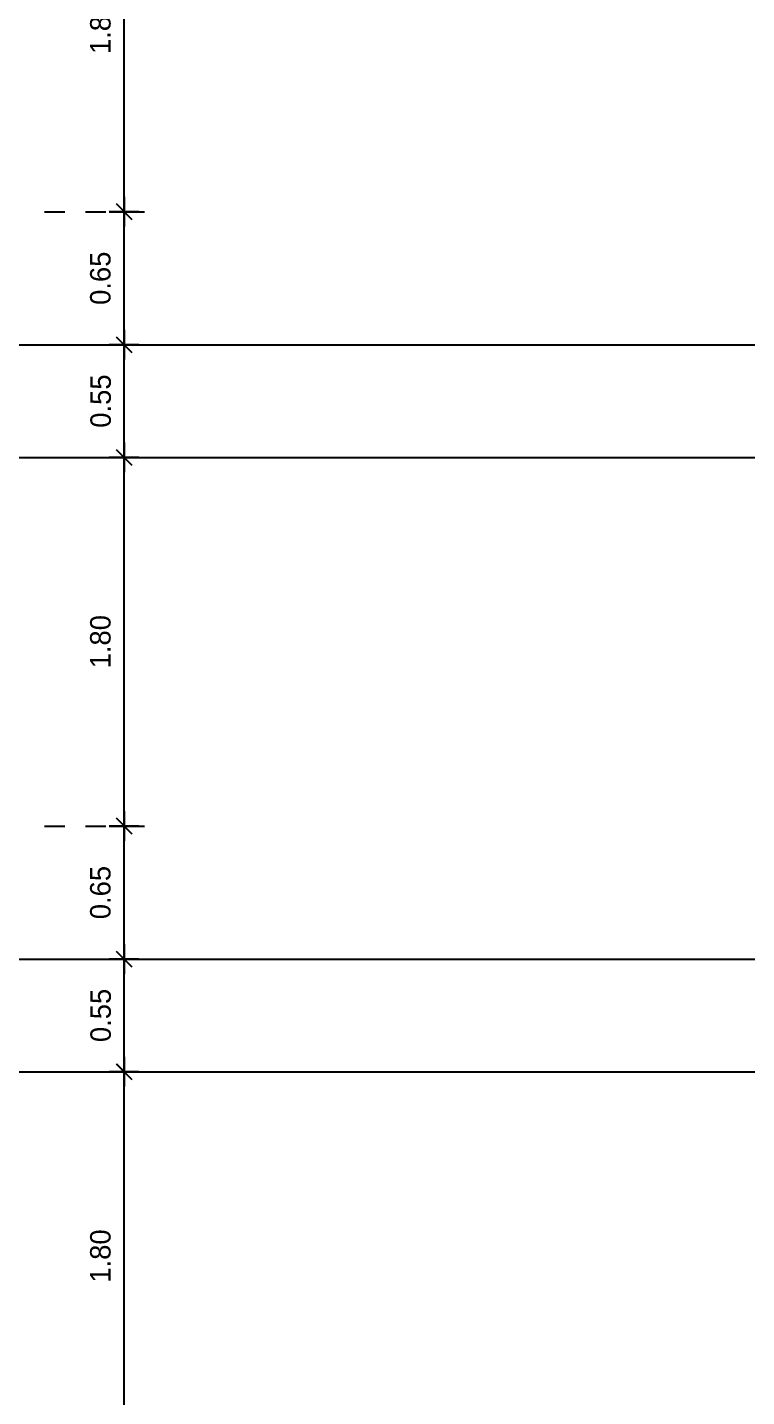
# Model space of a CAD drawing. Extents: x 185 to 567, y -69 to 170.
# Drawn here: x 244.56 to 248.07, y -35.22 to -28.54 of the extents above; entities that cross this region are included whole.
import ezdxf

# ---------------------------------------------------------------- set-up
doc = ezdxf.new("R2010")
doc.units = 0
doc.header["$LTSCALE"] = 0.25
doc.header["$MEASUREMENT"] = 0
doc.header["$PDMODE"] = 35
doc.header["$PDSIZE"] = -1
doc.linetypes.add('DOT2', pattern=[0.125, 0, -0.125])
doc.layers.get('0').update_dxf_attribs({"linetype": 'CONTINUOUS'})
doc.layers.get('Defpoints').update_dxf_attribs({"linetype": 'CONTINUOUS'})
doc.layers.add('A-groves', color=8, linetype='CONTINUOUS')
doc.layers.add('A-IDM', color=221, linetype='CONTINUOUS')
doc.styles.add('XARAB', font='xarab.shx')
doc.dimstyles.new('DIM50', dxfattribs={"dimtxt": 0.1, "dimasz": 0.06, "dimexe": 0.1, "dimexo": 0, "dimgap": 0.05, "dimtad": 1, "dimzin": 3, "dimdsep": 46, "dimtxsty": 'XARAB', "dimblk": 'DTICK', "dimcen": 0.09, "dimclrd": 256, "dimclre": 5, "dimclrt": 3, "dimadec": 0, "dimazin": 3, "dimtfac": 1, "dimtix": 1, "dimtmove": 2, "dimatfit": 0, "dimldrblk": 'DTICK', "dimfxl": 0.15, "dimtolj": 1, "dimtzin": 3, "dimlwd": -3, "dimlwe": -3, "dimarcsym": 0})

# ---------------------------------------------------------------- blocks, each defined once
blk = doc.blocks.new('DTICK')
for p, q in [((0, 1.21), (0, -1.21)), ((-1.21, 0), (1.21, 0))]:
    blk.add_line(p, q)
at = {"color": 3}
blk.add_line((-0.63, -0.63), (0.63, 0.63), dxfattribs=at)
blk = doc.blocks.new('*D1840')
at = {"layer": 'A-IDM', "color": 5, "linetype": 'DOT2', "lineweight": -3, "transparency": 16777216}
for p, q in [((244.7693, -33.6357), (245.1313, -33.6357)), ((244.6425, -35.4356), (245.1313, -35.4356))]:
    blk.add_line(p, q, dxfattribs=at)
at = {"layer": 'A-IDM', "lineweight": -3, "transparency": 16777216}
blk.add_line((245.0313, -35.3756), (245.0313, -33.6957), dxfattribs=at)
at = {"layer": 'Defpoints', "color": 0, "transparency": 16777216}
for p in [(244.7693, -33.6357, 0), (245.0313, -33.6357), (244.6425, -35.4356, 0)]:
    blk.add_point(p, dxfattribs=at)
at = {"layer": 'A-IDM', "lineweight": -3, "transparency": 16777216, "xscale": 0.06, "yscale": 0.06, "zscale": 0.06}
for p, rotation in [((245.0313, -33.6357), 90), ((245.0313, -35.4356), 270)]:
    blk.add_blockref('DTICK', p, dxfattribs=dict(at, rotation=rotation))
at = {"layer": 'A-IDM', "color": 3, "transparency": 16777216, "insert": (244.9159, -34.5356), "char_height": 0.1, "attachment_point": 5, "rotation": 90, "style": 'XARAB'}
blk.add_mtext('\\A1;1.80', dxfattribs=at)
blk = doc.blocks.new('*D1841')
at = {"layer": 'A-IDM', "color": 5, "linetype": 'DOT2', "lineweight": -3, "transparency": 16777216}
for p, q in [((244.6425, -33.0856), (245.1313, -33.0856)), ((244.6425, -33.6356), (245.1313, -33.6356))]:
    blk.add_line(p, q, dxfattribs=at)
at = {"layer": 'A-IDM', "lineweight": -3, "transparency": 16777216}
blk.add_line((245.0313, -33.5756), (245.0313, -33.1456), dxfattribs=at)
at = {"layer": 'Defpoints', "color": 0, "transparency": 16777216}
for p in [(244.6425, -33.0856, 0), (245.0313, -33.0856), (244.6425, -33.6356, 0)]:
    blk.add_point(p, dxfattribs=at)
at = {"layer": 'A-IDM', "lineweight": -3, "transparency": 16777216, "xscale": 0.06, "yscale": 0.06, "zscale": 0.06}
for p, rotation in [((245.0313, -33.0856), 90), ((245.0313, -33.6356), 270)]:
    blk.add_blockref('DTICK', p, dxfattribs=dict(at, rotation=rotation))
at = {"layer": 'A-IDM', "color": 3, "transparency": 16777216, "insert": (244.9172, -33.3606), "char_height": 0.1, "attachment_point": 5, "rotation": 90, "style": 'XARAB'}
blk.add_mtext('\\A1;0.55', dxfattribs=at)
blk = doc.blocks.new('*D1842')
at = {"layer": 'A-IDM', "color": 5, "linetype": 'DOT2', "lineweight": -3, "transparency": 16777216}
for p, q in [((244.6425, -32.4356), (245.1313, -32.4356)), ((244.6425, -33.0856), (245.1313, -33.0856))]:
    blk.add_line(p, q, dxfattribs=at)
at = {"layer": 'A-IDM', "lineweight": -3, "transparency": 16777216}
blk.add_line((245.0313, -33.0256), (245.0313, -32.4956), dxfattribs=at)
at = {"layer": 'Defpoints', "color": 0, "transparency": 16777216}
for p in [(244.6425, -32.4356, 0), (245.0313, -32.4356), (244.6425, -33.0856, 0)]:
    blk.add_point(p, dxfattribs=at)
at = {"layer": 'A-IDM', "lineweight": -3, "transparency": 16777216, "xscale": 0.06, "yscale": 0.06, "zscale": 0.06}
for p, rotation in [((245.0313, -32.4356), 90), ((245.0313, -33.0856), 270)]:
    blk.add_blockref('DTICK', p, dxfattribs=dict(at, rotation=rotation))
at = {"layer": 'A-IDM', "color": 3, "transparency": 16777216, "insert": (244.9157, -32.7606), "char_height": 0.1, "attachment_point": 5, "rotation": 90, "style": 'XARAB'}
blk.add_mtext('\\A1;0.65', dxfattribs=at)
blk = doc.blocks.new('*D1843')
at = {"layer": 'A-IDM', "color": 5, "linetype": 'DOT2', "lineweight": -3, "transparency": 16777216}
for p, q in [((244.7876, -30.6357), (245.1313, -30.6357)), ((244.6425, -32.4356), (245.1313, -32.4356))]:
    blk.add_line(p, q, dxfattribs=at)
at = {"layer": 'A-IDM', "lineweight": -3, "transparency": 16777216}
blk.add_line((245.0313, -32.3756), (245.0313, -30.6957), dxfattribs=at)
at = {"layer": 'Defpoints', "color": 0, "transparency": 16777216}
for p in [(244.7876, -30.6357, 0), (245.0313, -30.6357), (244.6425, -32.4356, 0)]:
    blk.add_point(p, dxfattribs=at)
at = {"layer": 'A-IDM', "lineweight": -3, "transparency": 16777216, "xscale": 0.06, "yscale": 0.06, "zscale": 0.06}
for p, rotation in [((245.0313, -30.6357), 90), ((245.0313, -32.4356), 270)]:
    blk.add_blockref('DTICK', p, dxfattribs=dict(at, rotation=rotation))
at = {"layer": 'A-IDM', "color": 3, "transparency": 16777216, "insert": (244.9159, -31.5356), "char_height": 0.1, "attachment_point": 5, "rotation": 90, "style": 'XARAB'}
blk.add_mtext('\\A1;1.80', dxfattribs=at)
blk = doc.blocks.new('*D1844')
at = {"layer": 'A-IDM', "color": 5, "linetype": 'DOT2', "lineweight": -3, "transparency": 16777216}
for p, q in [((244.6425, -30.0856), (245.1313, -30.0856)), ((244.6425, -30.6356), (245.1313, -30.6356))]:
    blk.add_line(p, q, dxfattribs=at)
at = {"layer": 'A-IDM', "lineweight": -3, "transparency": 16777216}
blk.add_line((245.0313, -30.5756), (245.0313, -30.1456), dxfattribs=at)
at = {"layer": 'Defpoints', "color": 0, "transparency": 16777216}
for p in [(244.6425, -30.0856, 0), (245.0313, -30.0856), (244.6425, -30.6356, 0)]:
    blk.add_point(p, dxfattribs=at)
at = {"layer": 'A-IDM', "lineweight": -3, "transparency": 16777216, "xscale": 0.06, "yscale": 0.06, "zscale": 0.06}
for p, rotation in [((245.0313, -30.0856), 90), ((245.0313, -30.6356), 270)]:
    blk.add_blockref('DTICK', p, dxfattribs=dict(at, rotation=rotation))
at = {"layer": 'A-IDM', "color": 3, "transparency": 16777216, "insert": (244.9172, -30.3606), "char_height": 0.1, "attachment_point": 5, "rotation": 90, "style": 'XARAB'}
blk.add_mtext('\\A1;0.55', dxfattribs=at)
blk = doc.blocks.new('*D1845')
at = {"layer": 'A-IDM', "color": 5, "linetype": 'DOT2', "lineweight": -3, "transparency": 16777216}
for p, q in [((244.6425, -29.4356), (245.1313, -29.4356)), ((244.6425, -30.0856), (245.1313, -30.0856))]:
    blk.add_line(p, q, dxfattribs=at)
at = {"layer": 'A-IDM', "lineweight": -3, "transparency": 16777216}
blk.add_line((245.0313, -30.0256), (245.0313, -29.4956), dxfattribs=at)
at = {"layer": 'Defpoints', "color": 0, "transparency": 16777216}
for p in [(244.6425, -29.4356, 0), (245.0313, -29.4356), (244.6425, -30.0856, 0)]:
    blk.add_point(p, dxfattribs=at)
at = {"layer": 'A-IDM', "lineweight": -3, "transparency": 16777216, "xscale": 0.06, "yscale": 0.06, "zscale": 0.06}
for p, rotation in [((245.0313, -29.4356), 90), ((245.0313, -30.0856), 270)]:
    blk.add_blockref('DTICK', p, dxfattribs=dict(at, rotation=rotation))
at = {"layer": 'A-IDM', "color": 3, "transparency": 16777216, "insert": (244.9157, -29.7606), "char_height": 0.1, "attachment_point": 5, "rotation": 90, "style": 'XARAB'}
blk.add_mtext('\\A1;0.65', dxfattribs=at)
blk = doc.blocks.new('*D1846')
at = {"layer": 'A-IDM', "color": 5, "linetype": 'DOT2', "lineweight": -3, "transparency": 16777216}
for p, q in [((244.7144, -27.6356), (245.1313, -27.6356)), ((244.6425, -29.4356), (245.1313, -29.4356))]:
    blk.add_line(p, q, dxfattribs=at)
at = {"layer": 'A-IDM', "lineweight": -3, "transparency": 16777216}
blk.add_line((245.0313, -29.3756), (245.0313, -27.6956), dxfattribs=at)
at = {"layer": 'Defpoints', "color": 0, "transparency": 16777216}
for p in [(244.7144, -27.6356), (245.0313, -27.6356), (244.6425, -29.4356, 0)]:
    blk.add_point(p, dxfattribs=at)
at = {"layer": 'A-IDM', "lineweight": -3, "transparency": 16777216, "xscale": 0.06, "yscale": 0.06, "zscale": 0.06}
for p, rotation in [((245.0313, -27.6356), 90), ((245.0313, -29.4356), 270)]:
    blk.add_blockref('DTICK', p, dxfattribs=dict(at, rotation=rotation))
at = {"layer": 'A-IDM', "color": 3, "transparency": 16777216, "insert": (244.9159, -28.5356), "char_height": 0.1, "attachment_point": 5, "rotation": 90, "style": 'XARAB'}
blk.add_mtext('\\A1;1.80', dxfattribs=at)

msp = doc.modelspace()

# ---------------------------------------------------------------- linework, layer by layer
at = {"layer": 'A-groves'}
for p, q in [((240.0553, -30.0857, 0), (260.2753, -30.0857, 0)), ((240.0553, -30.6357, 0), (260.2753, -30.6357, 0)), ((240.0553, -33.0857, 0), (260.2753, -33.0857, 0)), ((240.0553, -33.6357, 0), (260.2753, -33.6357, 0))]:
    msp.add_line(p, q, dxfattribs=at)

# ---------------------------------------------------------------- dimensions: what is measured, and where the dimension line sits
at = {"layer": 'A-IDM'}
for base, p1, p2, picture, middle in [((245.0313, -27.6356, 0), (244.6425, -29.4356, 0), (244.7144, -27.6356, 0), '*D1846', (244.9159, -28.5356, 0)), ((245.0313, -29.4356, 0), (244.6425, -30.0856, 0), (244.6425, -29.4356, 0), '*D1845', (244.9157, -29.7606, 0)), ((245.0313, -30.0856, 0), (244.6425, -30.6356, 0), (244.6425, -30.0856, 0), '*D1844', (244.9172, -30.3606, 0)), ((245.0313, -30.6357, 0), (244.6425, -32.4356, 0), (244.7876, -30.6357, 0), '*D1843', (244.9159, -31.5356, 0)), ((245.0313, -32.4356, 0), (244.6425, -33.0856, 0), (244.6425, -32.4356, 0), '*D1842', (244.9157, -32.7606, 0)), ((245.0313, -33.0856, 0), (244.6425, -33.6356, 0), (244.6425, -33.0856, 0), '*D1841', (244.9172, -33.3606, 0)), ((245.0313, -33.6357, 0), (244.6425, -35.4356, 0), (244.7693, -33.6357, 0), '*D1840', (244.9159, -34.5356, 0))]:
    dim = msp.add_linear_dim(base=base, p1=p1, p2=p2, angle=90, dimstyle='DIM50', override={"dimfxl": 0.15}, dxfattribs=at)
    dim.commit()
    dim.dimension.update_dxf_attribs({"geometry": picture, "text_midpoint": middle})

doc.saveas('drawing.dxf')
